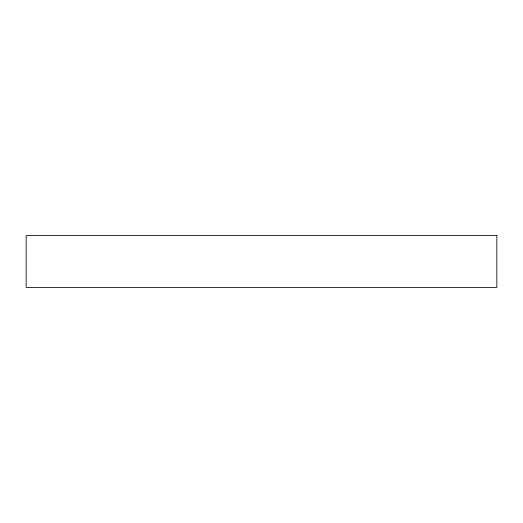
<?xml version="1.0" encoding="UTF-8"?>
<svg xmlns="http://www.w3.org/2000/svg" width="523" height="523" viewBox="0 0 523 523"><rect width="100%" height="100%" fill="white"/><g stroke="black" fill="none" stroke-linecap="round" stroke-linejoin="round"><path stroke-width="0.78" d="M496.85 235.612L26.15 235.612L26.15 287.389L496.85 287.389L496.85 235.612"/></g></svg>
